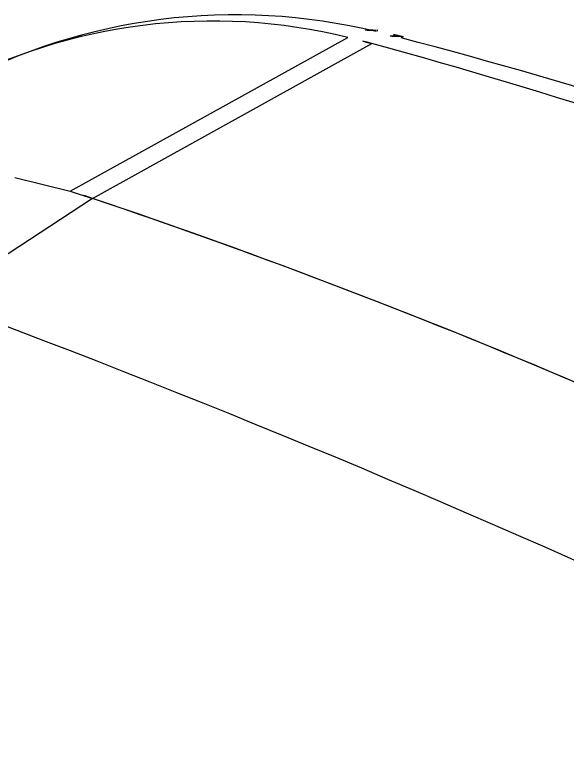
# Model space of a CAD drawing. Extents: x 16296660632 to 16296680496, y -37409619871 to -37409616057.
# Drawn here: x 16296679554.3 to 16296679580.99, y -37409616393.43 to -37409616357.62 of the extents above; entities that cross this region are included whole.
import ezdxf

# ---------------------------------------------------------------- set-up
doc = ezdxf.new("R2010")
doc.units = 0
doc.header["$LTSCALE"] = 10
doc.header["$MEASUREMENT"] = 0
doc.layers.add('BACK_CASE_DADA_2', color=7, linetype='CONTINUOUS')
doc.layers.add('MIDDLE_CASE_DADA', color=7, linetype='CONTINUOUS')

msp = doc.modelspace()

# ---------------------------------------------------------------- linework, layer by layer
at = {"layer": 'BACK_CASE_DADA_2', "color": 7, "linetype": 'Continuous', "ltscale": 25.4}
for p, q in [((16296679556.97308, -37409616366.146683), (16296679570.39489, -37409616358.719658)), ((16296679558.05109, -37409616366.488571), (16296679571.555281, -37409616359.009727)), ((16296679554.30415, -37409616365.485863), (16296679556.97308, -37409616366.146683)), ((16296679558.05109, -37409616366.488571), (16296679558.05109, -37409616366.488609))]:
    msp.add_line(p, q, dxfattribs=at)
for centre, radius, start, end in [((16296679563.86418, -37409616385.147217), 27.222531, 76.1192886, 118.1190028), ((16296679564.97175, -37409616386.415627), 28.790631, 76.3679072, 118.0331579), ((16296679557.131081, -37409616422.045937), 65.331643, 75.89123866, 76.98690408), ((16296679563.10244, -37409616390.358627), 32.468509, 74.9097492, 77.0206269), ((16296679502.011511, -37409616613.961723), 264.26663, 68.88289848, 74.74252345), ((16296679515.88752, -37409616578.665291), 227.208304, 68.55328083, 75.45188285), ((16296679547.204121, -37409616398.819778), 34.102254, 71.4536696, 73.3538046), ((16296679454.40377, -37409616673.718002), 324.241714, 66.77123236, 71.35763172)]:
    msp.add_arc(centre, radius, start, end, dxfattribs=at)
for centre, major_axis, ratio, start_param, end_param in [((16296679570.966261, -37409616362.292397), (-0.872269, -3.903735), 0.616849602, 3.169431763, 3.714111913), ((16296679570.966261, -37409616362.292397), (-0.872269, -3.903735), 0.616849602, 3.140310757, 3.169431763), ((16296679572.04211, -37409616362.554047), (-1.015751, -3.868882), 0.608236168, 3.177107086, 3.74018396), ((16296679572.04211, -37409616362.554047), (-1.015751, -3.868882), 0.608236168, 3.141810137, 3.177107086)]:
    msp.add_ellipse(centre, major_axis=major_axis, ratio=ratio, start_param=start_param, end_param=end_param, dxfattribs=at)
at = {"layer": 'MIDDLE_CASE_DADA', "color": 7, "linetype": 'Continuous', "ltscale": 25.4}
for p, q in [((16296679554.304171, -37409616365.485992), (16296679556.97307, -37409616366.146683)), ((16296679556.97307, -37409616366.146683), (16296679558.05109, -37409616366.488571)), ((16296679558.051069, -37409616366.488586), (16296679550.540779, -37409616371.417503))]:
    msp.add_line(p, q, dxfattribs=at)
for centre, radius, start, end in [((16296679454.300211, -37409616673.990883), 324.533527, 66.75438605, 71.35573166), ((16296679368.80579, -37409616861.476311), 522.671258, 50.3330083, 69.65310684)]:
    msp.add_arc(centre, radius, start, end, dxfattribs=at)

doc.saveas('drawing.dxf')
